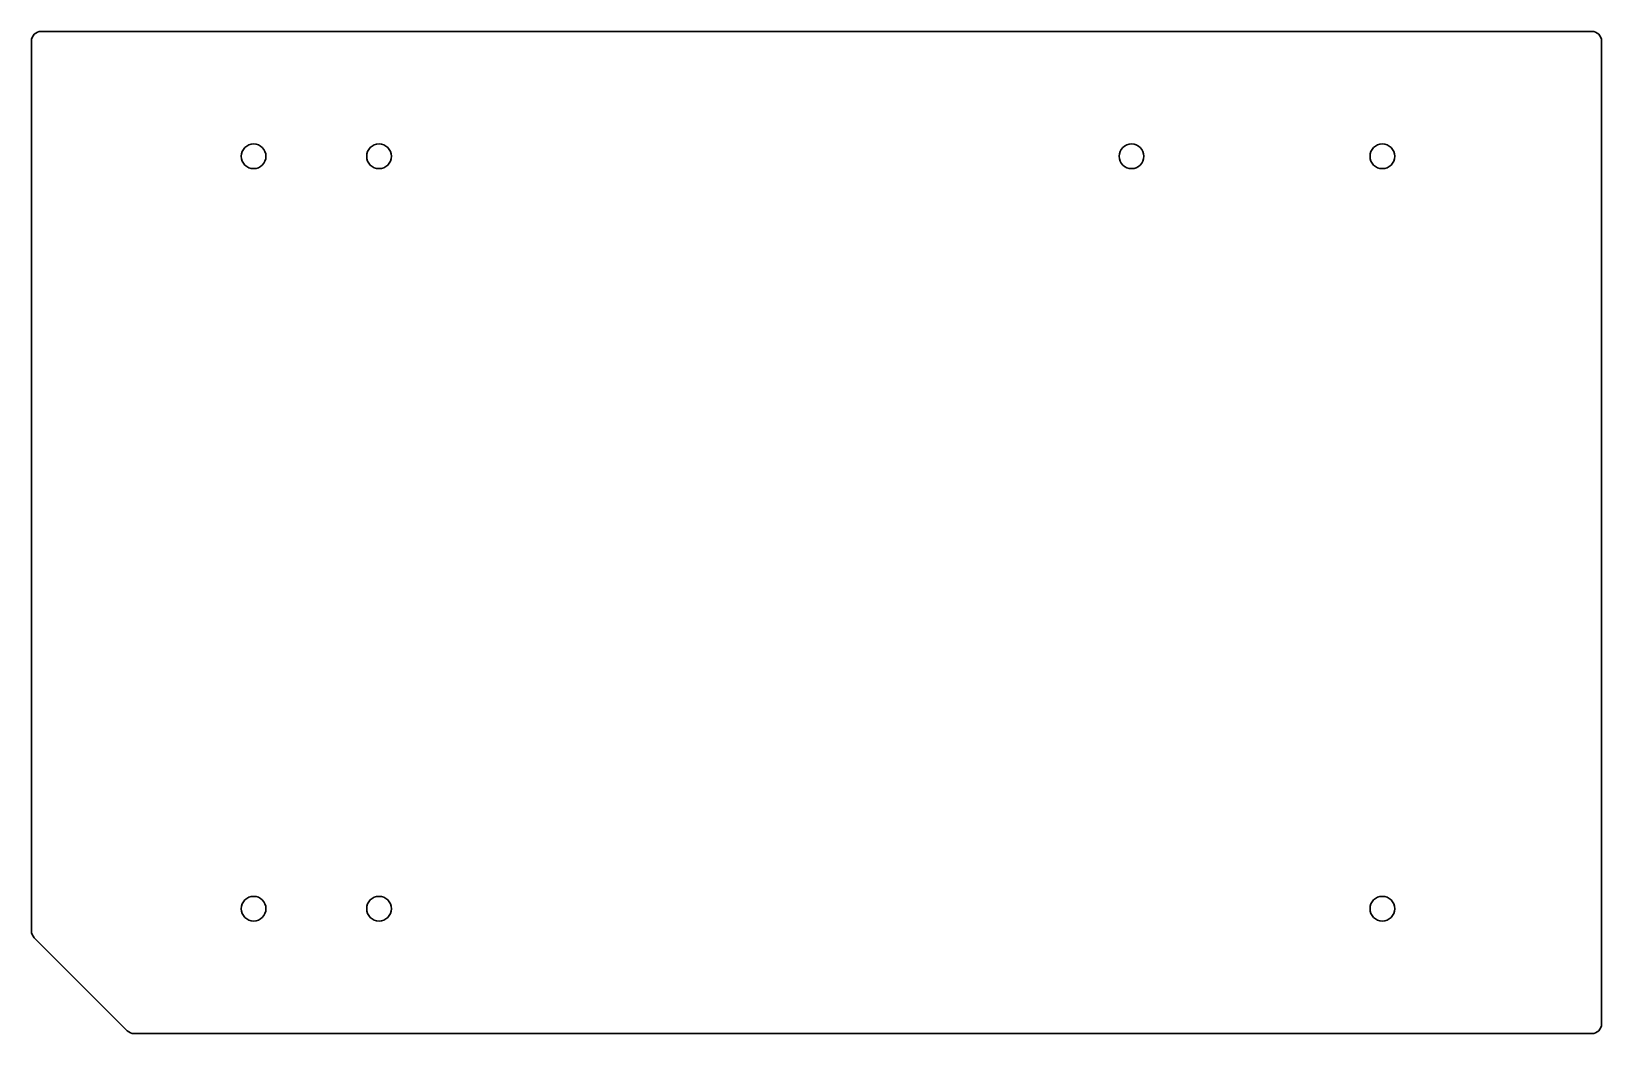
# Model space of a CAD drawing. Header units: millimetres. Extents: x -15.9 to 15.9, y -10.2 to 10.2.
import ezdxf

# ---------------------------------------------------------------- set-up
doc = ezdxf.new("R2010")
doc.units = ezdxf.units.MM
doc.linetypes.add('K5LT_BASIC', pattern=[0])

msp = doc.modelspace()

# ---------------------------------------------------------------- linework, layer by layer
at = {"color": 150, "linetype": 'K5LT_BASIC', "lineweight": 30, "true_color": 0x0080ff}
for p, q in [((-15.9, 9.95), (-15.9, 6.15)), ((-11.9, 10.15), (-15.7, 10.15)), ((11.9, 10.15), (-11.9, 10.15)), ((15.7, 10.15), (11.9, 10.15)), ((15.9, 6.15), (15.9, 9.95)), ((-15.9, 6.15), (-15.9, -6.15)), ((15.9, -6.15), (15.9, 6.15)), ((-15.9, -6.15), (-15.9, -8.067)), ((15.9, -9.95), (15.9, -6.15)), ((-13.959, -10.091), (-15.841, -8.209)), ((-13.817, -10.15), (-11.9, -10.15)), ((-11.9, -10.15), (11.9, -10.15)), ((11.9, -10.15), (15.7, -10.15))]:
    msp.add_line(p, q, dxfattribs=at)
for centre in [(-11.4, 7.62), (-8.86, 7.62), (6.38, 7.62), (11.46, 7.62), (-11.4, -7.62), (-8.86, -7.62), (11.46, -7.62)]:
    msp.add_circle(centre, 0.25, dxfattribs=at)
for centre, start, end in [((-15.7, 9.95), 90, 180), ((15.7, 9.95), 0, 90), ((-15.7, -8.067), 180, 225), ((-13.817, -9.95), 225, 270), ((15.7, -9.95), 270, 0)]:
    msp.add_arc(centre, 0.2, start, end, dxfattribs=at)

doc.saveas('drawing.dxf')
